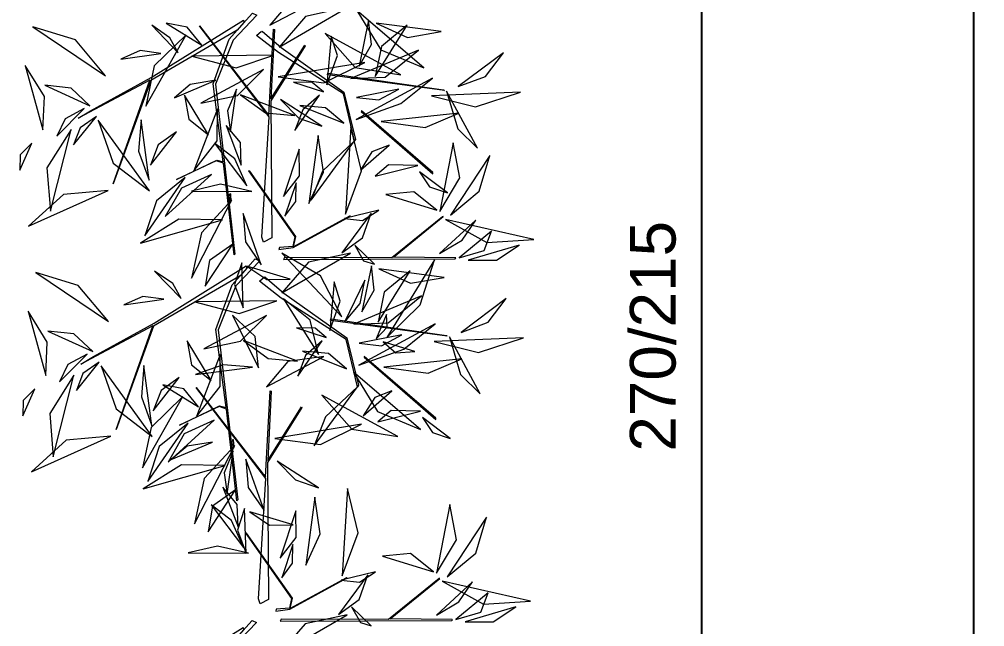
# Model space of a CAD drawing. Header units: centimetres. Extents: x 16433 to 114398, y -50094 to -12305.
# Drawn here: x 32931.3 to 33144.4, y -29461.1 to -29327 of the extents above; entities that cross this region are included whole.
import ezdxf

# ---------------------------------------------------------------- set-up
doc = ezdxf.new("R2010")
doc.units = ezdxf.units.CM
doc.header["$LTSCALE"] = 0.5
doc.layers.get('0').update_dxf_attribs({"linetype": 'CONTINUOUS'})
doc.layers.get('DEFPOINTS').update_dxf_attribs({"linetype": 'CONTINUOUS'})
doc.layers.add('3-BAT C-Niveau -2', color=7, linetype='CONTINUOUS')
doc.styles.add('Helvetica', font='')
doc.styles.get('Helvetica').set_extended_font_data('Helvetica')
doc.dimstyles.new('IS', dxfattribs={"dimtxt": 10.08724, "dimasz": 5.007446, "dimexe": 2, "dimexo": 10, "dimgap": 3, "dimtad": 1, "dimdec": 1, "dimtxsty": 'Helvetica', "dimblk": 'DOT', "dimblk1": 'DOT', "dimblk2": 'DOT', "dimcen": 0, "dimdle": 10, "dimazin": 0, "dimtfac": 0.8, "dimtdec": 1, "dimtix": 1, "dimtmove": 0, "dimatfit": 0, "dimldrblk": 'VW_FILLEDARROW-1', "dimfxl": 10, "dimfxlon": 1, "dimfrac": 2, "dimtolj": 1, "dimarcsym": 0})

# ---------------------------------------------------------------- blocks, each defined once
blk = doc.blocks.new('Groupe-88-1')
at = {"color": 253, "linetype": 'Continuous', "lineweight": 5, "true_color": 0xa0a0a4, "flags": 128}
for points in [[(16831.15, -47447.56), (16824.79, -47443.4), (16814.5, -47441.4), (16778.4, -47452.62), (16778.2, -47452.45), (16797.65, -47446.41), (16797.92, -47444.7), (16792.24, -47436.88), (16798.09, -47444.79), (16797.94, -47446.3), (16814.46, -47440.86), (16824.85, -47442.53), (16827.08, -47443.92), (16812.64, -47427.22), (16788.7, -47423.33), (16812.63, -47427.02), (16801.44, -47413), (16803.55, -47415.42), (16813.27, -47427.22), (16829.55, -47444.83), (16829.05, -47445.02), (16827.08, -47443.92), (16831.38, -47446.51)], [(16777.98, -47458.28), (16771.61, -47454.11), (16761.32, -47452.11), (16725.23, -47463.33), (16725.02, -47463.16), (16744.47, -47457.12), (16744.75, -47455.41), (16739.06, -47447.6), (16744.91, -47455.5), (16744.76, -47457.01), (16761.28, -47451.57), (16771.68, -47453.24), (16773.9, -47454.63), (16759.46, -47437.93), (16735.52, -47434.04), (16759.46, -47437.73), (16748.26, -47423.71), (16750.37, -47426.13), (16760.1, -47437.93), (16776.38, -47455.54), (16775.87, -47455.74), (16773.9, -47454.63), (16778.21, -47457.22)], [(16826.46, -47435.56), (16809.92, -47454.26), (16828.82, -47451.74), (16828.8, -47451.98), (16813.57, -47454.04), (16826.64, -47459.17), (16826.48, -47459.26), (16813.15, -47454.1), (16783.47, -47459.93), (16782.21, -47458.32), (16783.18, -47457.77), (16809.63, -47454.37), (16826.27, -47435.74)], [(16699.39, -47472.42), (16693.02, -47468.26), (16682.73, -47466.25), (16646.63, -47477.48), (16646.43, -47477.3), (16665.88, -47471.26), (16666.16, -47469.55), (16660.47, -47461.74), (16666.32, -47469.64), (16666.17, -47471.15), (16682.69, -47465.72), (16693.09, -47467.39), (16695.31, -47468.77), (16680.87, -47452.07), (16656.93, -47448.18), (16680.87, -47451.88), (16669.67, -47437.86), (16671.78, -47440.27), (16681.51, -47452.08), (16697.79, -47469.69), (16697.28, -47469.88), (16695.31, -47468.77), (16699.62, -47471.36)], [(16747.87, -47449.71), (16731.33, -47468.4), (16750.23, -47465.88), (16750.21, -47466.12), (16734.98, -47468.19), (16748.05, -47473.31), (16747.89, -47473.4), (16734.55, -47468.25), (16704.88, -47474.08), (16703.61, -47472.47), (16704.59, -47471.91), (16731.04, -47468.51), (16747.68, -47449.88)], [(16781.22, -47461.97), (16782.23, -47464.93), (16791.39, -47476.1), (16791.36, -47475.92), (16782.4, -47464.97), (16784.72, -47465.07), (16797, -47452.41), (16797.04, -47452.14), (16784.64, -47464.89), (16782.46, -47464.83), (16781.7, -47461.97)], [(16822.64, -47491.07), (16822.52, -47491.3), (16821.11, -47465.32), (16821.49, -47465.34)], [(16702.63, -47476.12), (16703.64, -47479.07), (16712.8, -47490.24), (16712.77, -47490.06), (16703.81, -47479.11), (16706.13, -47479.21), (16718.4, -47466.55), (16718.45, -47466.29), (16706.05, -47479.03), (16703.87, -47478.97), (16703.11, -47476.11)], [(16814.7, -47474.14), (16814.51, -47474.13), (16803.99, -47492.22), (16804.26, -47492.19)], [(16769.47, -47501.79), (16769.35, -47502.01), (16767.93, -47476.03), (16768.32, -47476.05)], [(16761.53, -47484.85), (16761.34, -47484.85), (16750.82, -47502.94), (16751.08, -47502.9)]]:
    blk.add_lwpolyline(points, close=True, dxfattribs=at)
for points in [[(16827.91, -47449.32), (16825.17, -47454.12), (16818.02, -47469.59), (16808.22, -47474.07), (16807.88, -47473.89), (16817.62, -47469.53), (16823.93, -47453.75), (16826.73, -47448.31), (16827.86, -47449.23)], [(16774.73, -47460.04), (16771.99, -47464.83), (16764.84, -47480.31), (16755.05, -47484.78), (16754.7, -47484.61), (16764.45, -47480.24), (16770.75, -47464.46), (16773.56, -47459.02), (16774.68, -47459.94)], [(16786.64, -47500.56), (16784.28, -47487.08), (16795.1, -47496.2), (16795.05, -47496.06), (16784.07, -47486.77), (16779.72, -47463.5), (16779.27, -47463.38), (16786.42, -47500.55), (16786.66, -47500.66), (16786.64, -47500.59)], [(16708.05, -47514.7), (16705.69, -47501.22), (16716.51, -47510.34), (16716.46, -47510.2), (16705.48, -47500.91), (16701.13, -47477.65), (16700.68, -47477.52), (16707.83, -47514.69), (16708.07, -47514.81), (16708.05, -47514.74)]]:
    blk.add_lwpolyline(points, dxfattribs=at)
at = {"color": 253, "linetype": 'Continuous', "lineweight": 5, "true_color": 0xa0a0a4}
for points in [[(16797.53, -47405.87, -212.86), (16804.8, -47404.8, -209.91), (16810.76, -47399.39, -208.14), (16810.76, -47399.39, -208.14), (16797.53, -47405.87, -212.86)], [(16797.53, -47405.87, -212.86), (16804.8, -47404.8, -209.91), (16810.76, -47399.39, -208.14), (16810.76, -47399.39, -208.14), (16797.53, -47405.87, -212.86)], [(16811.78, -47417.22, -223.66), (16818.33, -47409.2, -222.36), (16819.4, -47399.46, -219.58), (16819.4, -47399.46, -219.58), (16811.78, -47417.22, -223.66)], [(16794.13, -47404.03, -211.21), (16791.18, -47401.97, -209.03), (16787.8, -47402.55, -206.71), (16787.8, -47402.55, -206.71), (16794.13, -47404.03, -211.21)], [(16794.13, -47404.03, -211.21), (16791.18, -47401.97, -209.03), (16787.8, -47402.55, -206.71), (16787.8, -47402.55, -206.71), (16794.13, -47404.03, -211.21)], [(16804.64, -47415.05, -232.48), (16807.71, -47410.25, -232.45), (16807.24, -47404.48, -231.83), (16807.24, -47404.48, -231.83), (16804.64, -47415.05, -232.48)], [(16787.02, -47422.48, -215.07), (16784.29, -47412.97, -213.8), (16776.02, -47406.72, -214.42), (16776.02, -47406.72, -214.42), (16787.02, -47422.48, -215.07)], [(16744.35, -47416.58, -212.86), (16751.62, -47415.51, -209.91), (16757.58, -47410.1, -208.14), (16757.58, -47410.1, -208.14), (16744.35, -47416.58, -212.86)], [(16744.35, -47416.58, -212.86), (16751.62, -47415.51, -209.91), (16757.58, -47410.1, -208.14), (16757.58, -47410.1, -208.14), (16744.35, -47416.58, -212.86)], [(16758.6, -47427.93, -223.66), (16765.16, -47419.91, -222.36), (16766.23, -47410.17, -219.58), (16766.23, -47410.17, -219.58), (16758.6, -47427.93, -223.66)], [(16798.7, -47411.96, -228.35), (16789.39, -47408.29, -229.1), (16780.18, -47410.82, -232.12), (16780.18, -47410.82, -232.12), (16798.7, -47411.96, -228.35)], [(16803.83, -47413.96, -232.75), (16800.77, -47410.21, -233.5), (16796.71, -47409.12, -235.42), (16796.71, -47409.12, -235.42), (16803.83, -47413.96, -232.75)], [(16740.96, -47414.75, -211.21), (16738.01, -47412.68, -209.03), (16734.62, -47413.26, -206.71), (16734.62, -47413.26, -206.71), (16740.96, -47414.75, -211.21)], [(16740.96, -47414.75, -211.21), (16738.01, -47412.68, -209.03), (16734.62, -47413.26, -206.71), (16734.62, -47413.26, -206.71), (16740.96, -47414.75, -211.21)], [(16802.62, -47416.92, -229.3), (16799.43, -47413.83, -228.25), (16795.48, -47413.14, -226.49), (16795.48, -47413.14, -226.49), (16802.62, -47416.92, -229.3)], [(16751.47, -47425.76, -232.48), (16754.53, -47420.96, -232.45), (16754.06, -47415.19, -231.83), (16754.06, -47415.19, -231.83), (16751.47, -47425.76, -232.48)], [(16733.84, -47433.2, -215.07), (16731.11, -47423.68, -213.8), (16722.84, -47417.43, -214.42), (16722.84, -47417.43, -214.42), (16733.84, -47433.2, -215.07)], [(16801.9, -47417.46, -228.97), (16793.18, -47422.46, -227.8), (16788.66, -47431.47, -227.09), (16788.66, -47431.47, -227.09), (16801.9, -47417.46, -228.97)], [(16745.52, -47422.67, -228.35), (16736.22, -47419, -229.1), (16727, -47421.53, -232.12), (16727, -47421.53, -232.12), (16745.52, -47422.67, -228.35)], [(16750.65, -47424.67, -232.75), (16747.59, -47420.92, -233.5), (16743.54, -47419.83, -235.42), (16743.54, -47419.83, -235.42), (16750.65, -47424.67, -232.75)], [(16818.89, -47428.32, -172.05), (16818.67, -47423.68, -171.7), (16816.05, -47419.85, -172.02), (16816.05, -47419.85, -172.02), (16818.89, -47428.32, -172.05)], [(16818.89, -47428.32, -172.05), (16818.67, -47423.68, -171.7), (16816.05, -47419.85, -172.02), (16816.05, -47419.85, -172.02), (16818.89, -47428.32, -172.05)], [(16749.44, -47427.63, -229.3), (16746.25, -47424.54, -228.25), (16742.31, -47423.85, -226.49), (16742.31, -47423.85, -226.49), (16749.44, -47427.63, -229.3)], [(16803.68, -47426.73, -196.26), (16796.82, -47427.46, -195.05), (16790.96, -47430.93, -196.39), (16790.96, -47430.93, -196.39), (16803.68, -47426.73, -196.26)], [(16824.01, -47433, -207.25), (16815.95, -47427.39, -205.29), (16806.88, -47427.22, -201.98), (16806.88, -47427.22, -201.98), (16824.01, -47433, -207.25)], [(16819.77, -47432.02, -171.59), (16822.68, -47429.63, -169.03), (16824.64, -47425.17, -167.96), (16824.64, -47425.17, -167.96), (16819.77, -47432.02, -171.59)], [(16748.72, -47428.17, -228.97), (16740, -47433.17, -227.8), (16735.48, -47442.18, -227.09), (16735.48, -47442.18, -227.09), (16748.72, -47428.17, -228.97)], [(16822.42, -47436.86, -215.21), (16825.69, -47432.91, -213.09), (16825.69, -47428.18, -210.46), (16825.69, -47428.18, -210.46), (16822.42, -47436.86, -215.21)], [(16765.71, -47439.03, -172.05), (16765.49, -47434.4, -171.7), (16762.88, -47430.56, -172.02), (16762.88, -47430.56, -172.02), (16765.71, -47439.03, -172.05)], [(16765.71, -47439.03, -172.05), (16765.49, -47434.4, -171.7), (16762.88, -47430.56, -172.02), (16762.88, -47430.56, -172.02), (16765.71, -47439.03, -172.05)], [(16802.56, -47434.87, -195.33), (16798.96, -47431.49, -195.1), (16794.23, -47430.61, -194.26), (16794.23, -47430.61, -194.26), (16802.56, -47434.87, -195.33)], [(16785.34, -47448.48, -194.97), (16783.72, -47438.97, -192.57), (16776.92, -47431.67, -191.31), (16776.92, -47431.67, -191.31), (16785.34, -47448.48, -194.97)], [(16793.03, -47438.69, -201.48), (16786.77, -47433.4, -202.35), (16778.73, -47432.33, -201.76), (16778.73, -47432.33, -201.76), (16793.03, -47438.69, -201.48)], [(16815.33, -47441.29, -210.84), (16813.38, -47435.95, -209.98), (16809.83, -47433.07, -207.2), (16809.83, -47433.07, -207.2), (16815.33, -47441.29, -210.84)], [(16810.86, -47435.11, -184.69), (16805.8, -47437.03, -183.17), (16803.23, -47441.94, -181.63), (16803.23, -47441.94, -181.63), (16810.86, -47435.11, -184.69)], [(16819.59, -47435.15, -176.08), (16818.92, -47445.23, -174.79), (16823.18, -47452.86, -170.69), (16823.18, -47452.86, -170.69), (16819.59, -47435.15, -176.08)], [(16750.51, -47437.44, -196.26), (16743.64, -47438.17, -195.05), (16737.79, -47441.65, -196.39), (16737.79, -47441.65, -196.39), (16750.51, -47437.44, -196.26)], [(16766.6, -47442.73, -171.59), (16769.51, -47440.34, -169.03), (16771.46, -47435.89, -167.96), (16771.46, -47435.89, -167.96), (16766.6, -47442.73, -171.59)], [(16794.71, -47444.22, -207.16), (16790.54, -47438.3, -205.48), (16783.72, -47435.95, -203.83), (16783.72, -47435.95, -203.83), (16794.71, -47444.22, -207.16)], [(16794.71, -47444.22, -207.16), (16790.54, -47438.3, -205.48), (16783.72, -47435.95, -203.83), (16783.72, -47435.95, -203.83), (16794.71, -47444.22, -207.16)], [(16809.75, -47439.01, -205.3), (16812.9, -47446.65, -204.92), (16819.62, -47451.25, -203.9), (16819.62, -47451.25, -203.9), (16809.75, -47439.01, -205.3)], [(16745.42, -47447.15, -207.25), (16737.36, -47441.53, -205.29), (16728.29, -47441.36, -201.98), (16728.29, -47441.36, -201.98), (16745.42, -47447.15, -207.25)], [(16749.39, -47445.58, -195.33), (16745.78, -47442.2, -195.1), (16741.06, -47441.32, -194.26), (16741.06, -47441.32, -194.26), (16749.39, -47445.58, -195.33)], [(16792.7, -47453.68, -183.78), (16792.98, -47446.64, -183.14), (16790.33, -47440.59, -184.94), (16790.33, -47440.59, -184.94), (16792.7, -47453.68, -183.78)], [(16794.78, -47440.27, -188.89), (16802.28, -47444.13, -185.79), (16809.23, -47442.83, -181.22), (16809.23, -47442.83, -181.22), (16794.78, -47440.27, -188.89)], [(16732.16, -47459.19, -194.97), (16730.54, -47449.69, -192.57), (16723.74, -47442.38, -191.31), (16723.74, -47442.38, -191.31), (16732.16, -47459.19, -194.97)], [(16739.85, -47449.4, -201.48), (16733.6, -47444.11, -202.35), (16725.55, -47443.04, -201.76), (16725.55, -47443.04, -201.76), (16739.85, -47449.4, -201.48)], [(16743.83, -47451, -215.21), (16747.1, -47447.05, -213.09), (16747.1, -47442.32, -210.46), (16747.1, -47442.32, -210.46), (16743.83, -47451, -215.21)], [(16790.05, -47449.73, -206.43), (16781.65, -47444.46, -204.4), (16771.39, -47444.19, -204.36), (16771.39, -47444.19, -204.36), (16790.05, -47449.73, -206.43)], [(16790.05, -47449.73, -206.43), (16781.65, -47444.46, -204.4), (16771.39, -47444.19, -204.36), (16771.39, -47444.19, -204.36), (16790.05, -47449.73, -206.43)], [(16793.71, -47452.41, -176.88), (16799.12, -47448.68, -176.9), (16801.68, -47443.63, -174.04), (16801.68, -47443.63, -174.04), (16793.71, -47452.41, -176.88)], [(16757.69, -47445.82, -184.69), (16752.62, -47447.74, -183.17), (16750.06, -47452.65, -181.63), (16750.06, -47452.65, -181.63), (16757.69, -47445.82, -184.69)], [(16766.41, -47445.86, -176.08), (16765.74, -47455.94, -174.79), (16770, -47463.58, -170.69), (16770, -47463.58, -170.69), (16766.41, -47445.86, -176.08)], [(16798.01, -47450.33, -161.32), (16802.84, -47449.24, -161.24), (16805.95, -47445.43, -160.95), (16805.95, -47445.43, -160.95), (16798.01, -47450.33, -161.32)], [(16814.26, -47446.18, -223.21), (16809.16, -47445.08, -222.61), (16804.73, -47446.61, -220.88), (16804.73, -47446.61, -220.88), (16814.26, -47446.18, -223.21)], [(16814.26, -47446.18, -223.21), (16809.16, -47445.08, -222.61), (16804.73, -47446.61, -220.88), (16804.73, -47446.61, -220.88), (16814.26, -47446.18, -223.21)], [(16741.54, -47454.93, -207.16), (16737.36, -47449.01, -205.48), (16730.54, -47446.66, -203.83), (16730.54, -47446.66, -203.83), (16741.54, -47454.93, -207.16)], [(16741.54, -47454.93, -207.16), (16737.36, -47449.01, -205.48), (16730.54, -47446.66, -203.83), (16730.54, -47446.66, -203.83), (16741.54, -47454.93, -207.16)], [(16736.74, -47455.43, -210.84), (16734.79, -47450.1, -209.98), (16731.24, -47447.21, -207.2), (16731.24, -47447.21, -207.2), (16736.74, -47455.43, -210.84)], [(16780.51, -47451.73, -194.21), (16775.98, -47447.36, -192.81), (16770.22, -47447.5, -190.06), (16770.22, -47447.5, -190.06), (16780.51, -47451.73, -194.21)], [(16780.51, -47451.73, -194.21), (16775.98, -47447.36, -192.81), (16770.22, -47447.5, -190.06), (16770.22, -47447.5, -190.06), (16780.51, -47451.73, -194.21)], [(16813.2, -47447.29, -185.42), (16810.34, -47453.39, -185.31), (16810.98, -47459.86, -184.01), (16810.98, -47459.86, -184.01), (16813.2, -47447.29, -185.42)], [(16754.63, -47461.02, -200.44), (16753.93, -47454.61, -199.26), (16750.68, -47449, -200.49), (16750.68, -47449, -200.49), (16754.63, -47461.02, -200.44)], [(16756.58, -47449.72, -205.3), (16759.73, -47457.36, -204.92), (16766.44, -47461.96, -203.9), (16766.44, -47461.96, -203.9), (16756.58, -47449.72, -205.3)], [(16791.3, -47449.22, -203.84), (16791.19, -47448.99, -203.87), (16789.52, -47449.44, -202.04), (16789.61, -47449.66, -202.02), (16791.3, -47449.22, -203.84)], [(16741.6, -47450.98, -188.89), (16749.1, -47454.84, -185.79), (16756.06, -47453.54, -181.22), (16756.06, -47453.54, -181.22), (16741.6, -47450.98, -188.89)], [(16787.54, -47452.71, -199.98), (16781.51, -47454.38, -200.36), (16777.2, -47458.76, -199.46), (16777.2, -47458.76, -199.46), (16787.54, -47452.71, -199.98)], [(16838.45, -47461.92, -210.57), (16835.87, -47454.35, -206.9), (16829.5, -47450.76, -202.54), (16829.5, -47450.76, -202.54), (16838.45, -47461.92, -210.57)], [(16714.11, -47467.82, -183.78), (16714.39, -47460.79, -183.14), (16711.74, -47454.73, -184.94), (16711.74, -47454.73, -184.94), (16714.11, -47467.82, -183.78)], [(16736.88, -47460.44, -206.43), (16728.47, -47455.17, -204.4), (16718.22, -47454.9, -204.36), (16718.22, -47454.9, -204.36), (16736.88, -47460.44, -206.43)], [(16736.88, -47460.44, -206.43), (16728.47, -47455.17, -204.4), (16718.22, -47454.9, -204.36), (16718.22, -47454.9, -204.36), (16736.88, -47460.44, -206.43)], [(16754.7, -47462.37, -200.73), (16761.4, -47460.36, -197.34), (16765.1, -47454.57, -193.77), (16765.1, -47454.57, -193.77), (16754.7, -47462.37, -200.73)], [(16754.7, -47462.37, -200.73), (16761.4, -47460.36, -197.34), (16765.1, -47454.57, -193.77), (16765.1, -47454.57, -193.77), (16754.7, -47462.37, -200.73)], [(16776.81, -47454.44, -183.73), (16771.81, -47453.79, -181.29), (16767.13, -47456.62, -179.52), (16767.13, -47456.62, -179.52), (16776.81, -47454.44, -183.73)], [(16818.63, -47454.72, -225.36), (16819.26, -47464.84, -224.7), (16825.34, -47472.87, -224), (16825.34, -47472.87, -224), (16818.63, -47454.72, -225.36)], [(16836.59, -47466.91, -178.9), (16832.88, -47458.14, -176.01), (16825.16, -47453.67, -172.29), (16825.16, -47453.67, -172.29), (16836.59, -47466.91, -178.9)], [(16836.59, -47466.91, -178.9), (16832.88, -47458.14, -176.01), (16825.16, -47453.67, -172.29), (16825.16, -47453.67, -172.29), (16836.59, -47466.91, -178.9)], [(16776.32, -47455.68, -183.47), (16774.24, -47460.53, -183.7), (16775.26, -47465.64, -184.07), (16775.26, -47465.64, -184.07), (16776.32, -47455.68, -183.47)], [(16776.32, -47455.68, -183.47), (16774.24, -47460.53, -183.7), (16775.26, -47465.64, -184.07), (16775.26, -47465.64, -184.07), (16776.32, -47455.68, -183.47)], [(16813.85, -47456.13, -228.81), (16810.53, -47460.86, -229.15), (16809.72, -47466.18, -227.32), (16809.72, -47466.18, -227.32), (16813.85, -47456.13, -228.81)], [(16715.12, -47466.55, -176.88), (16720.53, -47462.82, -176.9), (16723.09, -47457.78, -174.04), (16723.09, -47457.78, -174.04), (16715.12, -47466.55, -176.88)], [(16727.33, -47462.44, -194.21), (16722.8, -47458.07, -192.81), (16717.05, -47458.21, -190.06), (16717.05, -47458.21, -190.06), (16727.33, -47462.44, -194.21)], [(16727.33, -47462.44, -194.21), (16722.8, -47458.07, -192.81), (16717.05, -47458.21, -190.06), (16717.05, -47458.21, -190.06), (16727.33, -47462.44, -194.21)], [(16735.67, -47460.32, -223.21), (16730.57, -47459.22, -222.61), (16726.14, -47460.76, -220.88), (16726.14, -47460.76, -220.88), (16735.67, -47460.32, -223.21)], [(16735.67, -47460.32, -223.21), (16730.57, -47459.22, -222.61), (16726.14, -47460.76, -220.88), (16726.14, -47460.76, -220.88), (16735.67, -47460.32, -223.21)], [(16760.02, -47458, -185.42), (16757.16, -47464.1, -185.31), (16757.8, -47470.57, -184.01), (16757.8, -47470.57, -184.01), (16760.02, -47458, -185.42)], [(16817.24, -47465.11, -202.35), (16818.83, -47462.3, -200.21), (16818.12, -47458.25, -199.09), (16818.12, -47458.25, -199.09), (16817.24, -47465.11, -202.35)], [(16719.42, -47464.47, -161.32), (16724.24, -47463.39, -161.24), (16727.36, -47459.57, -160.95), (16727.36, -47459.57, -160.95), (16719.42, -47464.47, -161.32)], [(16738.12, -47459.93, -203.84), (16738.02, -47459.7, -203.87), (16736.34, -47460.15, -202.04), (16736.44, -47460.37, -202.02), (16738.12, -47459.93, -203.84)], [(16792.94, -47460.76, -186.16), (16798.08, -47463.4, -185.75), (16803.81, -47462.19, -185.13), (16803.81, -47462.19, -185.13), (16792.94, -47460.76, -186.16)], [(16816.34, -47464.41, -202.12), (16812.51, -47461.37, -201.54), (16807.72, -47460.51, -202.14), (16807.72, -47460.51, -202.14), (16816.34, -47464.41, -202.12)], [(16811.33, -47470.81, -199.77), (16813.89, -47466.25, -197.57), (16813.31, -47460.54, -196.35), (16813.31, -47460.54, -196.35), (16811.33, -47470.81, -199.77)], [(16734.37, -47463.43, -199.98), (16728.33, -47465.09, -200.36), (16724.02, -47469.47, -199.46), (16724.02, -47469.47, -199.46), (16734.37, -47463.43, -199.98)], [(16769.24, -47478.35, -204.31), (16777.23, -47472.05, -204.16), (16780.58, -47462.71, -202.67), (16780.58, -47462.71, -202.67), (16769.24, -47478.35, -204.31)], [(16788.73, -47461.89, -197.01), (16792.32, -47463.66, -196.39), (16796.39, -47462.96, -196.61), (16796.39, -47462.96, -196.61), (16788.73, -47461.89, -197.01)], [(16830, -47463.07, -220.85), (16823.85, -47470.99, -221.31), (16824.13, -47481.24, -222.56), (16824.13, -47481.24, -222.56), (16830, -47463.07, -220.85)], [(16723.63, -47465.15, -183.73), (16718.64, -47464.51, -181.29), (16713.95, -47467.33, -179.52), (16713.95, -47467.33, -179.52), (16723.63, -47465.15, -183.73)], [(16759.86, -47476.06, -210.57), (16757.28, -47468.49, -206.9), (16750.9, -47464.9, -202.54), (16750.9, -47464.9, -202.54), (16759.86, -47476.06, -210.57)], [(16760.11, -47474.84, -217.22), (16767.19, -47471.65, -219.34), (16770.72, -47464.94, -221.55), (16770.72, -47464.94, -221.55), (16760.11, -47474.84, -217.22)], [(16783.41, -47477.62, -178.9), (16779.7, -47468.85, -176.01), (16771.98, -47464.38, -172.29), (16771.98, -47464.38, -172.29), (16783.41, -47477.62, -178.9)], [(16783.41, -47477.62, -178.9), (16779.7, -47468.85, -176.01), (16771.98, -47464.38, -172.29), (16771.98, -47464.38, -172.29), (16783.41, -47477.62, -178.9)], [(16818.95, -47465.58, -198.87), (16825.69, -47466.68, -195.41), (16829.69, -47464.54, -190.33), (16829.69, -47464.54, -190.33), (16818.95, -47465.58, -198.87)], [(16723.14, -47466.4, -183.47), (16721.06, -47471.24, -183.7), (16722.08, -47476.35, -184.07), (16722.08, -47476.35, -184.07), (16723.14, -47466.4, -183.47)], [(16723.14, -47466.4, -183.47), (16721.06, -47471.24, -183.7), (16722.08, -47476.35, -184.07), (16722.08, -47476.35, -184.07), (16723.14, -47466.4, -183.47)], [(16792.45, -47466.58, -247.3), (16799.81, -47468.41, -244.69), (16807.57, -47465.76, -243.35), (16807.57, -47465.76, -243.35), (16792.45, -47466.58, -247.3)], [(16792.45, -47466.58, -247.3), (16799.81, -47468.41, -244.69), (16807.57, -47465.76, -243.35), (16807.57, -47465.76, -243.35), (16792.45, -47466.58, -247.3)], [(16807.88, -47473.89, -197.23), (16800, -47468.22, -194.28), (16793.26, -47466.95, -188.42), (16793.26, -47466.95, -188.42), (16807.88, -47473.89, -197.23)], [(16740.04, -47468.86, -225.36), (16740.67, -47478.98, -224.7), (16746.75, -47487.02, -224), (16746.75, -47487.02, -224), (16740.04, -47468.86, -225.36)], [(16764.07, -47475.82, -202.35), (16765.65, -47473.01, -200.21), (16764.94, -47468.96, -199.09), (16764.94, -47468.96, -199.09), (16764.07, -47475.82, -202.35)], [(16836.3, -47469.01, -220.09), (16828.71, -47475.87, -220.53), (16826.6, -47485.89, -219.34), (16826.6, -47485.89, -219.34), (16836.3, -47469.01, -220.09)], [(16735.26, -47470.27, -228.81), (16731.94, -47475.01, -229.15), (16731.13, -47480.33, -227.32), (16731.13, -47480.33, -227.32), (16735.26, -47470.27, -228.81)], [(16763.17, -47475.12, -202.12), (16759.33, -47472.08, -201.54), (16754.54, -47471.22, -202.14), (16754.54, -47471.22, -202.14), (16763.17, -47475.12, -202.12)], [(16758.15, -47481.53, -199.77), (16760.71, -47476.96, -197.57), (16760.13, -47471.25, -196.35), (16760.13, -47471.25, -196.35), (16758.15, -47481.53, -199.77)], [(16821.3, -47470.54, -233.25), (16822.97, -47477.91, -238.65), (16830.19, -47484.03, -241.93), (16830.19, -47484.03, -241.93), (16821.3, -47470.54, -233.25)], [(16824.31, -47471.81, -229.03), (16829.51, -47473.59, -227.48), (16834.65, -47471.98, -225.66), (16834.65, -47471.98, -225.66), (16824.31, -47471.81, -229.03)], [(16791.67, -47474.96, -179.52), (16801.65, -47476.62, -178.73), (16810.83, -47472.51, -177.91), (16810.83, -47472.51, -177.91), (16791.67, -47474.96, -179.52)], [(16812.57, -47473.33, -210.1), (16817.91, -47482.42, -209.96), (16824.71, -47488.2, -205.95), (16824.71, -47488.2, -205.95), (16812.57, -47473.33, -210.1)], [(16817.38, -47472.5, -207.72), (16817.76, -47477.46, -206.62), (16820.95, -47481.37, -205.86), (16820.95, -47481.37, -205.86), (16817.38, -47472.5, -207.72)], [(16834.3, -47473.73, -200.41), (16832.52, -47481.12, -200.32), (16835.15, -47488.18, -200.54), (16835.15, -47488.18, -200.54), (16834.3, -47473.73, -200.41)], [(16710.14, -47476.04, -197.01), (16713.73, -47477.8, -196.39), (16717.8, -47477.11, -196.61), (16717.8, -47477.11, -196.61), (16710.14, -47476.04, -197.01)], [(16714.35, -47474.91, -186.16), (16719.49, -47477.55, -185.75), (16725.22, -47476.34, -185.13), (16725.22, -47476.34, -185.13), (16714.35, -47474.91, -186.16)], [(16765.78, -47476.29, -198.87), (16772.51, -47477.39, -195.41), (16776.52, -47475.25, -190.33), (16776.52, -47475.25, -190.33), (16765.78, -47476.29, -198.87)], [(16783.08, -47475.71, -207.06), (16787.2, -47479.6, -208.24), (16792.9, -47480.46, -209.24), (16792.9, -47480.46, -209.24), (16783.08, -47475.71, -207.06)], [(16790.68, -47474.87, -179.83), (16790.93, -47478.92, -178.67), (16793.89, -47482.01, -177.99), (16793.89, -47482.01, -177.99), (16790.68, -47474.87, -179.83)], [(16835.14, -47480.55, -189.87), (16829.48, -47475.85, -186.93), (16822.71, -47475.73, -183.27), (16822.71, -47475.73, -183.27), (16835.14, -47480.55, -189.87)], [(16754.7, -47484.61, -197.23), (16746.83, -47478.94, -194.28), (16740.09, -47477.67, -188.42), (16740.09, -47477.67, -188.42), (16754.7, -47484.61, -197.23)], [(16751.41, -47477.21, -220.85), (16745.26, -47485.13, -221.31), (16745.54, -47495.39, -222.56), (16745.54, -47495.39, -222.56), (16751.41, -47477.21, -220.85)], [(16785.28, -47478.21, -177.75), (16782.25, -47480.79, -175.38), (16781.99, -47483.27, -172.12), (16781.99, -47483.27, -172.12), (16785.28, -47478.21, -177.75)], [(16808.37, -47481.57, -218.46), (16806.22, -47478.11, -216.39), (16801.78, -47476.38, -215.43), (16801.78, -47476.38, -215.43), (16808.37, -47481.57, -218.46)], [(16704.82, -47491.77, -178.9), (16701.11, -47483, -176.01), (16693.39, -47478.52, -172.29), (16693.39, -47478.52, -172.29), (16704.82, -47491.77, -178.9)], [(16704.82, -47491.77, -178.9), (16701.11, -47483, -176.01), (16693.39, -47478.52, -172.29), (16693.39, -47478.52, -172.29), (16704.82, -47491.77, -178.9)], [(16713.86, -47480.73, -247.3), (16721.22, -47482.56, -244.69), (16728.98, -47479.91, -243.35), (16728.98, -47479.91, -243.35), (16713.86, -47480.73, -247.3)], [(16713.86, -47480.73, -247.3), (16721.22, -47482.56, -244.69), (16728.98, -47479.91, -243.35), (16728.98, -47479.91, -243.35), (16713.86, -47480.73, -247.3)], [(16768.15, -47479.15, -204.62), (16772.83, -47481.77, -205.07), (16778.14, -47481.85, -204.23), (16778.14, -47481.85, -204.23), (16768.15, -47479.15, -204.62)], [(16805.13, -47488.61, -202.5), (16804.11, -47482.22, -200.11), (16801.06, -47479.79, -195.35), (16801.06, -47479.79, -195.35), (16805.13, -47488.61, -202.5)], [(16813.17, -47478.85, -221.24), (16813.67, -47488.66, -218.96), (16818.17, -47495.38, -214.31), (16818.17, -47495.38, -214.31), (16813.17, -47478.85, -221.24)], [(16768.13, -47481.25, -233.25), (16769.8, -47488.62, -238.65), (16777.02, -47494.74, -241.93), (16777.02, -47494.74, -241.93), (16768.13, -47481.25, -233.25)], [(16771.13, -47482.52, -229.03), (16776.33, -47484.31, -227.48), (16781.47, -47482.69, -225.66), (16781.47, -47482.69, -225.66), (16771.13, -47482.52, -229.03)], [(16757.71, -47483.15, -220.09), (16750.12, -47490.02, -220.53), (16748.01, -47500.03, -219.34), (16748.01, -47500.03, -219.34), (16757.71, -47483.15, -220.09)], [(16759.4, -47484.05, -210.1), (16764.73, -47493.13, -209.96), (16771.53, -47498.91, -205.95), (16771.53, -47498.91, -205.95), (16759.4, -47484.05, -210.1)], [(16764.2, -47483.21, -207.72), (16764.58, -47488.18, -206.62), (16767.78, -47492.08, -205.86), (16767.78, -47492.08, -205.86), (16764.2, -47483.21, -207.72)], [(16781.12, -47484.44, -200.41), (16779.34, -47491.83, -200.32), (16781.97, -47498.9, -200.54), (16781.97, -47498.9, -200.54), (16781.12, -47484.44, -200.41)], [(16796.27, -47494.6, -181.99), (16799.27, -47488.86, -181.12), (16797.54, -47482.86, -179.03), (16797.54, -47482.86, -179.03), (16796.27, -47494.6, -181.99)], [(16713.08, -47489.1, -179.52), (16723.06, -47490.77, -178.73), (16732.24, -47486.65, -177.91), (16732.24, -47486.65, -177.91), (16713.08, -47489.1, -179.52)], [(16765.84, -47486.68, -212.09), (16768.84, -47488.61, -209.87), (16771.52, -47487.97, -207.1), (16771.52, -47487.97, -207.1), (16765.84, -47486.68, -212.09)], [(16765.84, -47486.68, -212.09), (16768.84, -47488.61, -209.87), (16771.52, -47487.97, -207.1), (16771.52, -47487.97, -207.1), (16765.84, -47486.68, -212.09)], [(16781.96, -47491.26, -189.87), (16776.3, -47486.56, -186.93), (16769.53, -47486.44, -183.27), (16769.53, -47486.44, -183.27), (16781.96, -47491.26, -189.87)], [(16712.09, -47489.02, -179.83), (16712.34, -47493.06, -178.67), (16715.3, -47496.16, -177.99), (16715.3, -47496.16, -177.99), (16712.09, -47489.02, -179.83)], [(16755.19, -47492.28, -218.46), (16753.04, -47488.82, -216.39), (16748.6, -47487.09, -215.43), (16748.6, -47487.09, -215.43), (16755.19, -47492.28, -218.46)], [(16765.5, -47488.34, -213.12), (16763.66, -47491.57, -210.71), (16764.7, -47495.63, -208.62), (16764.7, -47495.63, -208.62), (16765.5, -47488.34, -213.12)], [(16765.5, -47488.34, -213.12), (16763.66, -47491.57, -210.71), (16764.7, -47495.63, -208.62), (16764.7, -47495.63, -208.62), (16765.5, -47488.34, -213.12)], [(16766.56, -47488.99, -212.64), (16775.02, -47494.84, -211.07), (16785.35, -47496.14, -212.06), (16785.35, -47496.14, -212.06), (16766.56, -47488.99, -212.64)], [(16766.56, -47488.99, -212.64), (16775.02, -47494.84, -211.07), (16785.35, -47496.14, -212.06), (16785.35, -47496.14, -212.06), (16766.56, -47488.99, -212.64)], [(16820.81, -47488.71, -223.19), (16820.25, -47498.71, -225.59), (16825.27, -47507.88, -225.79), (16825.27, -47507.88, -225.79), (16820.81, -47488.71, -223.19)], [(16820.81, -47488.71, -223.19), (16820.25, -47498.71, -225.59), (16825.27, -47507.88, -225.79), (16825.27, -47507.88, -225.79), (16820.81, -47488.71, -223.19)], [(16704.49, -47489.86, -207.06), (16708.61, -47493.74, -208.24), (16714.31, -47494.6, -209.24), (16714.31, -47494.6, -209.24), (16704.49, -47489.86, -207.06)], [(16751.96, -47499.33, -202.5), (16750.93, -47492.93, -200.11), (16747.88, -47490.5, -195.35), (16747.88, -47490.5, -195.35), (16751.96, -47499.33, -202.5)], [(16759.99, -47489.57, -221.24), (16760.5, -47499.37, -218.96), (16765, -47506.1, -214.31), (16765, -47506.1, -214.31), (16759.99, -47489.57, -221.24)], [(16803.89, -47489.26, -211.6), (16801, -47492.06, -211.07), (16800.42, -47496.16, -211.1), (16800.42, -47496.16, -211.1), (16803.89, -47489.26, -211.6)], [(16706.69, -47492.35, -177.75), (16703.66, -47494.94, -175.38), (16703.4, -47497.42, -172.12), (16703.4, -47497.42, -172.12), (16706.69, -47492.35, -177.75)], [(16822.44, -47491.8, -214.21), (16814.77, -47495.76, -211.43), (16811.38, -47500.84, -206.15), (16811.38, -47500.84, -206.15), (16822.44, -47491.8, -214.21)], [(16796.11, -47495.29, -182.25), (16804.18, -47498.27, -178.08), (16811.56, -47495.36, -173.29), (16811.56, -47495.36, -173.29), (16796.11, -47495.29, -182.25)], [(16823.92, -47494.14, -215.73), (16827.27, -47499.62, -216.78), (16833.1, -47502.55, -215.22), (16833.1, -47502.55, -215.22), (16823.92, -47494.14, -215.73)], [(16823.92, -47494.14, -215.73), (16827.27, -47499.62, -216.78), (16833.1, -47502.55, -215.22), (16833.1, -47502.55, -215.22), (16823.92, -47494.14, -215.73)], [(16717.68, -47508.74, -181.99), (16720.68, -47503, -181.12), (16718.95, -47497.01, -179.03), (16718.95, -47497.01, -179.03), (16717.68, -47508.74, -181.99)], [(16786.94, -47496.97, -186.97), (16790.79, -47501.28, -187.38), (16795.68, -47503.45, -185.5), (16795.68, -47503.45, -185.5), (16786.94, -47496.97, -186.97)], [(16794.61, -47496.84, -186.41), (16791.3, -47506.71, -187.61), (16793.87, -47516.81, -186.97), (16793.87, -47516.81, -186.97), (16794.61, -47496.84, -186.41)], [(16767.63, -47499.42, -223.19), (16767.07, -47509.43, -225.59), (16772.09, -47518.6, -225.79), (16772.09, -47518.6, -225.79), (16767.63, -47499.42, -223.19)], [(16767.63, -47499.42, -223.19), (16767.07, -47509.43, -225.59), (16772.09, -47518.6, -225.79), (16772.09, -47518.6, -225.79), (16767.63, -47499.42, -223.19)], [(16795.7, -47497.75, -186.4), (16802.08, -47502.99, -186.75), (16810.29, -47503.83, -187), (16810.29, -47503.83, -187), (16795.7, -47497.75, -186.4)], [(16750.72, -47499.97, -211.6), (16747.83, -47502.77, -211.07), (16747.25, -47506.87, -211.1), (16747.25, -47506.87, -211.1), (16750.72, -47499.97, -211.6)], [(16786.82, -47501.38, -174.58), (16789.47, -47506.47, -172.2), (16793.97, -47507.29, -168.43), (16793.97, -47507.29, -168.43), (16786.82, -47501.38, -174.58)], [(16769.26, -47502.51, -214.21), (16761.59, -47506.47, -211.43), (16758.2, -47511.55, -206.15), (16758.2, -47511.55, -206.15), (16769.26, -47502.51, -214.21)], [(16786.7, -47503.45, -174.84), (16787.84, -47509.58, -175.45), (16792.01, -47513.89, -176.76), (16792.01, -47513.89, -176.76), (16786.7, -47503.45, -174.84)], [(16770.74, -47504.86, -215.73), (16774.09, -47510.33, -216.78), (16779.92, -47513.27, -215.22), (16779.92, -47513.27, -215.22), (16770.74, -47504.86, -215.73)], [(16770.74, -47504.86, -215.73), (16774.09, -47510.33, -216.78), (16779.92, -47513.27, -215.22), (16779.92, -47513.27, -215.22), (16770.74, -47504.86, -215.73)], [(16717.52, -47509.44, -182.25), (16725.59, -47512.41, -178.08), (16732.97, -47509.5, -173.29), (16732.97, -47509.5, -173.29), (16717.52, -47509.44, -182.25)], [(16708.35, -47511.12, -186.97), (16712.2, -47515.42, -187.38), (16717.09, -47517.59, -185.5), (16717.09, -47517.59, -185.5), (16708.35, -47511.12, -186.97)], [(16716.02, -47510.99, -186.41), (16712.71, -47520.86, -187.61), (16715.28, -47530.96, -186.97), (16715.28, -47530.96, -186.97), (16716.02, -47510.99, -186.41)], [(16717.11, -47511.89, -186.4), (16723.49, -47517.14, -186.75), (16731.7, -47517.98, -187), (16731.7, -47517.98, -187), (16717.11, -47511.89, -186.4)], [(16708.23, -47515.53, -174.58), (16710.88, -47520.61, -172.2), (16715.38, -47521.43, -168.43), (16715.38, -47521.43, -168.43), (16708.23, -47515.53, -174.58)], [(16708.11, -47517.6, -174.84), (16709.25, -47523.72, -175.45), (16713.42, -47528.03, -176.76), (16713.42, -47528.03, -176.76), (16708.11, -47517.6, -174.84)]]:
    blk.add_polyline3d(points, dxfattribs=at)
blk = doc.blocks.new('_DOT')
at = {"color": 0, "linetype": 'ByBlock', "lineweight": -2}
blk.add_line((-0.5, 0), (-1, 0), dxfattribs=at)
at = {"color": 0, "linetype": 'ByBlock', "const_width": 0.5}
blk.add_lwpolyline([(-0.25, 0, 1), (0.25, 0, 1)], format="xyb", close=True, dxfattribs=at)
blk = doc.blocks.new('*D2452')
at = {"layer": '3-BAT C-Niveau -2', "color": 0, "linetype": 'Continuous', "lineweight": -2, "transparency": 16777216}
for p, q in [((33131.88, -28805.01), (33143.88, -28805.01)), ((33141.88, -28810.02), (33141.88, -30992.43)), ((33131.88, -30997.44), (33143.88, -30997.44))]:
    blk.add_line(p, q, dxfattribs=at)
at = {"layer": 'DEFPOINTS', "color": 0, "linetype": 'Continuous', "transparency": 16777216}
for p in [(32689.29, -28805.01), (32631.28, -30997.44), (33141.88, -30997.44)]:
    blk.add_point(p, dxfattribs=at)
at = {"layer": '3-BAT C-Niveau -2', "color": 0, "linetype": 'Continuous', "lineweight": -2, "transparency": 16777216, "xscale": 5.007446289062499, "yscale": 5.007446289062499, "zscale": 5.007446289062499}
for p, rotation in [((33141.88, -28805.01), 90), ((33141.88, -30997.44), 270)]:
    blk.add_blockref('_DOT', p, dxfattribs=dict(at, rotation=rotation))
at = {"layer": '3-BAT C-Niveau -2', "color": 0, "linetype": 'Continuous', "lineweight": 5, "transparency": 16777216, "insert": (33133.84, -29901.22), "char_height": 10.087, "attachment_point": 5, "rotation": 90, "style": 'Helvetica'}
blk.add_mtext('\\A1;2192', dxfattribs=at)
blk = doc.blocks.new('VW_FILLEDARROW-1')
at = {"color": 0, "linetype": 'Continuous', "lineweight": 5, "flags": 128}
blk.add_lwpolyline([(-1.997, 0.535), (0, 0), (-1.997, -0.535)], close=True, dxfattribs=at)
blk = doc.blocks.new('*D2470')
at = {"layer": '3-BAT C-Niveau -2', "color": 0, "linetype": 'Continuous', "lineweight": -2, "transparency": 16777216}
for p, q in [((33071.88, -29261.95), (33083.88, -29261.95)), ((33081.88, -29266.96), (33081.88, -29526.94)), ((33071.88, -29531.95), (33083.88, -29531.95))]:
    blk.add_line(p, q, dxfattribs=at)
at = {"layer": 'DEFPOINTS', "color": 0, "linetype": 'Continuous', "transparency": 16777216}
for p in [(32631.28, -29261.95), (32631.28, -29531.95), (33081.88, -29531.95)]:
    blk.add_point(p, dxfattribs=at)
at = {"layer": '3-BAT C-Niveau -2', "color": 0, "linetype": 'Continuous', "lineweight": -2, "transparency": 16777216, "xscale": 5.007446289062499, "yscale": 5.007446289062499, "zscale": 5.007446289062499}
for p, rotation in [((33081.88, -29261.95), 90), ((33081.88, -29531.95), 270)]:
    blk.add_blockref('_DOT', p, dxfattribs=dict(at, rotation=rotation))
at = {"layer": '3-BAT C-Niveau -2', "color": 0, "linetype": 'Continuous', "lineweight": 5, "transparency": 16777216, "insert": (33071.2, -29396.95), "char_height": 10.0872, "attachment_point": 5, "rotation": 90, "style": 'Helvetica'}
blk.add_mtext('\\A1;270/215', dxfattribs=at)

msp = doc.modelspace()

# ---------------------------------------------------------------- block references
at = {"layer": '3-BAT C-Niveau -2', "color": 7, "rotation": 79.27640525614329}
msp.add_blockref('Groupe-88-1', (-16766.963, -37034.655), dxfattribs=at)

# ---------------------------------------------------------------- dimensions: what is measured, and where the dimension line sits
at = {"layer": '3-BAT C-Niveau -2', "color": 7, "linetype": 'Continuous', "lineweight": 5}
for base, p1, p2, override, picture, middle in [((33141.882, -30997.435), (32689.289, -28805.012), (32631.279, -30997.435), {"dimtxt": 10.08724, "dimdec": 0, "dimpost": '<>', "dimtxsty": 'Helvetica', "dimtmove": 2}, '*D2452', (33133.839, -29901.223)), ((33081.882, -29531.95), (32631.279, -29261.95), (32631.279, -29531.95), {"dimtxt": 10.08724, "dimdec": 0, "dimpost": '<>/215', "dimtxsty": 'Helvetica', "dimtmove": 2}, '*D2470', (33071.197, -29396.95))]:
    dim = msp.add_linear_dim(base=base, p1=p1, p2=p2, angle=90, dimstyle='IS', override=override, dxfattribs=at)
    dim.commit()
    dim.dimension.update_dxf_attribs({"geometry": picture, "text_midpoint": middle})

doc.saveas('drawing.dxf')
